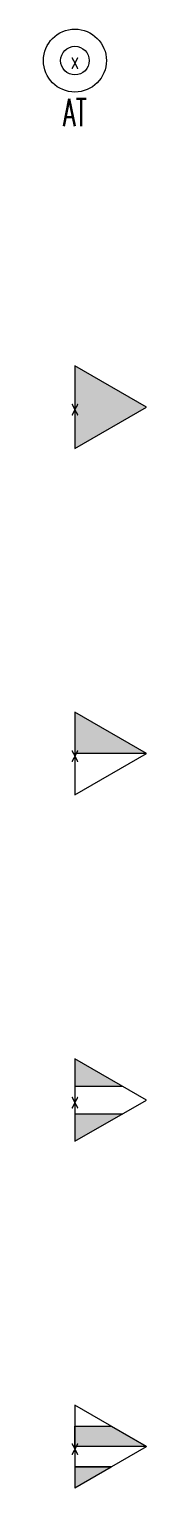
# Model space of a CAD drawing. Header units: metres. Extents: x -162 to 83385, y -62392 to -1971.
# Drawn here: x 35501 to 35804, y -31413 to -27128 of the extents above; entities that cross this region are included whole.
import ezdxf
from ezdxf.enums import TextEntityAlignment as Align

# ---------------------------------------------------------------- set-up
doc = ezdxf.new("R2010")
doc.units = ezdxf.units.M
doc.header["$LTSCALE"] = 0.5
for name, color, linetype, lineweight in [('ELIN_Attribut_01_Produkt_ID', 7, 'Continuous', 0), ('ELIN_Attribut_02_Stromkreis', 7, 'Continuous', 0), ('ELIN_Attribut_03_Verteilerbereich', 7, 'Continuous', 0), ('ELIN_Attribut_04_Montagehoehe', 7, 'Continuous', 0), ('ELIN_Attribut_05_Montageart', 7, 'Continuous', 0), ('ELIN_Attribut_06_Tuernummer', 7, 'Continuous', 0), ('ELIN_Attribut_07_Bemerkung', 7, 'Continuous', 0), ('ELIN_Attribut_08_Adresse', 7, 'Continuous', 0), ('ELIN_Attribut_10_AKZ1', 7, 'Continuous', 0), ('ELIN_Attribut_11_AKZ2', 7, 'Continuous', 0), ('ELIN_Attribut_12_Sonstiges1', 7, 'Continuous', 0), ('ELIN_Attribut_13_Sonstiges2', 7, 'Continuous', 0), ('ELIN_Attribut_14_Bauteil', 7, 'Continuous', 0), ('ELIN_Attribut_15_Ebene', 7, 'Continuous', 0), ('ELIN_Attribut_16_Raumnummer', 7, 'Continuous', 0), ('ELIN_Attribut_17_Raumname', 7, 'Continuous', 0), ('ELIN_Attribut_18_Montageabschnitt', 7, 'Continuous', 0), ('ELIN_Attribut_Basispunkt', 2, 'Continuous', 0), ('ELIN_Attribute_GEMOS', 11, 'Continuous', 0), ('ELIN_SWS_WA_SI Lichtruf', 6, 'Continuous', 0)]:
    doc.layers.add(name, color=color, linetype=linetype, lineweight=lineweight)
doc.layers.get('0').off()
doc.styles.add('CARLO_ET', font='ROMANS.shx', dxfattribs={"width": 0.6})
doc.styles.add('ELIN_Attribute', font='isocp.shx', dxfattribs={"width": 0.8})

# ---------------------------------------------------------------- blocks, each defined once
blk = doc.blocks.new('ELIN_SWS_ABSTELLTASTER')
at = {"color": 0}
for radius in [92.4, 42]:
    blk.add_circle((0, 0), radius, dxfattribs=at)
at = {"color": 0, "style": 'CARLO_ET', "width": 0.6}
blk.add_text('AT', height=80, dxfattribs=at).set_placement((0, -152.4), align=Align.MIDDLE_CENTER)
at = {"layer": 'ELIN_Attribut_01_Produkt_ID', "style": 'ELIN_Attribute', "width": 0.8, "flags": 8}
blk.add_attdef('01_PRODUKT_ID', text='', height=150, dxfattribs=at).set_placement((0, -232.2, 0), align=Align.TOP_CENTER)
at = {"layer": 'ELIN_Attribut_02_Stromkreis', "style": 'ELIN_Attribute', "width": 0.8, "flags": 8}
blk.add_attdef('02_STROMKREIS', text='', height=150, dxfattribs=at).set_placement((0, 150, 0), align=Align.CENTER)
at = {"layer": 'ELIN_Attribut_03_Verteilerbereich', "style": 'ELIN_Attribute', "width": 0.8, "flags": 8}
blk.add_attdef('03_VERTEILERBEREICH', (198.4, -672.7, 0), '', height=125, dxfattribs=at)
at = {"layer": 'ELIN_Attribut_04_Montagehoehe', "style": 'ELIN_Attribute', "width": 0.8, "flags": 8}
blk.add_attdef('04_MONTAGEHOEHE', text='', height=125, dxfattribs=at).set_placement((-424.5, -54.7, 0), align=Align.RIGHT)
at = {"layer": 'ELIN_Attribut_05_Montageart', "style": 'ELIN_Attribute', "width": 0.8, "flags": 8}
blk.add_attdef('05_MONTAGEART', (400.3, -54.7, 0), '', height=125, dxfattribs=at)
at = {"layer": 'ELIN_Attribut_06_Tuernummer', "style": 'ELIN_Attribute', "width": 0.8, "flags": 8}
blk.add_attdef('06_TUERNUMMER', text='', height=125, dxfattribs=at).set_placement((-424.9, -254.7, 0), align=Align.RIGHT)
at = {"layer": 'ELIN_Attribut_07_Bemerkung', "style": 'ELIN_Attribute', "width": 0.8, "flags": 8}
blk.add_attdef('07_BEMERKUNG', (198.4, -844.5, 0), '', height=125, dxfattribs=at)
at = {"layer": 'ELIN_Attribut_08_Adresse', "style": 'ELIN_Attribute', "width": 0.8, "flags": 8}
blk.add_attdef('08_ADRESSE', (198.4, -1100.6, 0), '', height=125, dxfattribs=at)
at = {"layer": 'ELIN_Attribut_10_AKZ1', "style": 'ELIN_Attribute', "width": 0.8, "flags": 8}
blk.add_attdef('10_AKZ1', (195.8, -1466.6, 0), '', height=125, dxfattribs=at)
at = {"layer": 'ELIN_Attribut_11_AKZ2', "style": 'ELIN_Attribute', "width": 0.8, "flags": 8}
blk.add_attdef('11_AKZ2', (195.8, -1622.9, 0), '', height=125, dxfattribs=at)
at = {"layer": 'ELIN_Attribut_12_Sonstiges1', "style": 'ELIN_Attribute', "width": 0.8, "flags": 8}
blk.add_attdef('12_SONSTIGES1', (198.4, -2000.7, 0), '', height=125, dxfattribs=at)
at = {"layer": 'ELIN_Attribut_13_Sonstiges2', "style": 'ELIN_Attribute', "width": 0.8, "flags": 8}
blk.add_attdef('13_SONSTIGES2', (198.4, -2151.6, 0), '', height=125, dxfattribs=at)
at = {"layer": 'ELIN_Attribut_14_Bauteil', "style": 'ELIN_Attribute', "width": 0.8, "flags": 8}
blk.add_attdef('14_BAUTEIL', (198.4, -2971.1, 0), '', height=125, dxfattribs=at)
at = {"layer": 'ELIN_Attribut_15_Ebene', "style": 'ELIN_Attribute', "width": 0.8, "flags": 8}
blk.add_attdef('15_EBENE', (198.4, -3118.3, 0), '', height=125, dxfattribs=at)
at = {"layer": 'ELIN_Attribut_16_Raumnummer', "style": 'ELIN_Attribute', "width": 0.8, "flags": 8}
blk.add_attdef('16_RAUMNUMMER', (198.4, -3312.6, 0), '', height=125, dxfattribs=at)
at = {"layer": 'ELIN_Attribut_17_Raumname', "style": 'ELIN_Attribute', "width": 0.8, "flags": 8}
blk.add_attdef('17_RAUMNAME', (198.4, -3469.1, 0), '', height=125, dxfattribs=at)
at = {"layer": 'ELIN_Attribut_18_Montageabschnitt', "style": 'ELIN_Attribute', "width": 0.8, "flags": 8}
blk.add_attdef('18_MONTAGEABSCHNITT', (198.4, -3670.1, 0), '', height=125, dxfattribs=at)
at = {"layer": 'ELIN_Attribut_Basispunkt', "style": 'ELIN_Attribute', "width": 0.8, "flags": 8}
blk.add_attdef('Basispunkt', text='', height=50, dxfattribs=at).set_placement((0, 0), align=Align.MIDDLE)
at = {"layer": 'ELIN_Attribute_GEMOS', "style": 'ELIN_Attribute', "width": 0.6, "flags": 8}
for tag, p in [('G01_PRO02ID', (1620.5, 183.6)), ('G02_BEZEICHNUNG', (1620.5, -14.6, 0)), ('G03_DESCRIPTION', (1620.5, -204.4, 0)), ('G04_GEMOS-SYMBOL', (1623.8, -404.4, 0)), ('G05_GEMOS-TYP', (1623.8, -604.4, 0)), ('G06_ORTSKENNUNG', (1620.5, -804.4, 0)), ('G08_FREI1', (1620.5, -1004.4, 0)), ('G08_FREI2', (1620.5, -1204.4, 0))]:
    blk.add_attdef(tag, p, '', height=125, dxfattribs=at)
blk = doc.blocks.new('ELIN_SWS_ZIMMERSIGNAL_1F')
at = {"color": 0}
for p, q in [((210, 0), (0, 121.2)), ((0, 121.2), (0, -121.2)), ((0, -121.2), (210, 0))]:
    blk.add_line(p, q, dxfattribs=at)
blk.add_solid([(0, -121.2), (210, 0), (0, 121.2)], dxfattribs=at)
at = {"layer": 'ELIN_Attribut_01_Produkt_ID', "style": 'ELIN_Attribute', "width": 0.8, "flags": 8}
blk.add_attdef('01_PRODUKT_ID', text='', height=150, dxfattribs=at).set_placement((0, -169.5, 0), align=Align.TOP_CENTER)
at = {"layer": 'ELIN_Attribut_02_Stromkreis', "style": 'ELIN_Attribute', "width": 0.8, "flags": 8}
blk.add_attdef('02_STROMKREIS', text='', height=150, dxfattribs=at).set_placement((0, 150, 0), align=Align.CENTER)
at = {"layer": 'ELIN_Attribut_03_Verteilerbereich', "style": 'ELIN_Attribute', "width": 0.8, "flags": 8}
blk.add_attdef('03_VERTEILERBEREICH', (198.4, -672.7, 0), '', height=125, dxfattribs=at)
at = {"layer": 'ELIN_Attribut_04_Montagehoehe', "style": 'ELIN_Attribute', "width": 0.8, "flags": 8}
blk.add_attdef('04_MONTAGEHOEHE', text='', height=125, dxfattribs=at).set_placement((-424.5, -54.7, 0), align=Align.RIGHT)
at = {"layer": 'ELIN_Attribut_05_Montageart', "style": 'ELIN_Attribute', "width": 0.8, "flags": 8}
blk.add_attdef('05_MONTAGEART', (400.3, -54.7, 0), '', height=125, dxfattribs=at)
at = {"layer": 'ELIN_Attribut_06_Tuernummer', "style": 'ELIN_Attribute', "width": 0.8, "flags": 8}
blk.add_attdef('06_TUERNUMMER', text='', height=125, dxfattribs=at).set_placement((-424.9, -254.7, 0), align=Align.RIGHT)
at = {"layer": 'ELIN_Attribut_07_Bemerkung', "style": 'ELIN_Attribute', "width": 0.8, "flags": 8}
blk.add_attdef('07_BEMERKUNG', (198.4, -844.5, 0), '', height=125, dxfattribs=at)
at = {"layer": 'ELIN_Attribut_08_Adresse', "style": 'ELIN_Attribute', "width": 0.8, "flags": 8}
blk.add_attdef('08_ADRESSE', (198.4, -1100.6, 0), '', height=125, dxfattribs=at)
at = {"layer": 'ELIN_Attribut_10_AKZ1', "style": 'ELIN_Attribute', "width": 0.8, "flags": 8}
blk.add_attdef('10_AKZ1', (195.8, -1466.6, 0), '', height=125, dxfattribs=at)
at = {"layer": 'ELIN_Attribut_11_AKZ2', "style": 'ELIN_Attribute', "width": 0.8, "flags": 8}
blk.add_attdef('11_AKZ2', (195.8, -1622.9, 0), '', height=125, dxfattribs=at)
at = {"layer": 'ELIN_Attribut_12_Sonstiges1', "style": 'ELIN_Attribute', "width": 0.8, "flags": 8}
blk.add_attdef('12_SONSTIGES1', (198.4, -2000.7, 0), '', height=125, dxfattribs=at)
at = {"layer": 'ELIN_Attribut_13_Sonstiges2', "style": 'ELIN_Attribute', "width": 0.8, "flags": 8}
blk.add_attdef('13_SONSTIGES2', (198.4, -2151.6, 0), '', height=125, dxfattribs=at)
at = {"layer": 'ELIN_Attribut_14_Bauteil', "style": 'ELIN_Attribute', "width": 0.8, "flags": 8}
blk.add_attdef('14_BAUTEIL', (198.4, -2971.1, 0), '', height=125, dxfattribs=at)
at = {"layer": 'ELIN_Attribut_15_Ebene', "style": 'ELIN_Attribute', "width": 0.8, "flags": 8}
blk.add_attdef('15_EBENE', (198.4, -3118.3, 0), '', height=125, dxfattribs=at)
at = {"layer": 'ELIN_Attribut_16_Raumnummer', "style": 'ELIN_Attribute', "width": 0.8, "flags": 8}
blk.add_attdef('16_RAUMNUMMER', (198.4, -3312.6, 0), '', height=125, dxfattribs=at)
at = {"layer": 'ELIN_Attribut_17_Raumname', "style": 'ELIN_Attribute', "width": 0.8, "flags": 8}
blk.add_attdef('17_RAUMNAME', (198.4, -3469.1, 0), '', height=125, dxfattribs=at)
at = {"layer": 'ELIN_Attribut_18_Montageabschnitt', "style": 'ELIN_Attribute', "width": 0.8, "flags": 8}
blk.add_attdef('18_MONTAGEABSCHNITT', (198.4, -3670.1, 0), '', height=125, dxfattribs=at)
at = {"layer": 'ELIN_Attribut_Basispunkt', "style": 'ELIN_Attribute', "width": 0.8, "flags": 8}
blk.add_attdef('Basispunkt', text='', height=50, dxfattribs=at).set_placement((0, 0), align=Align.MIDDLE)
at = {"layer": 'ELIN_Attribute_GEMOS', "style": 'ELIN_Attribute', "width": 0.6, "flags": 8}
for tag, p in [('G01_PRO02ID', (1620.5, 183.6)), ('G02_BEZEICHNUNG', (1620.5, -14.6, 0)), ('G03_DESCRIPTION', (1620.5, -204.4, 0)), ('G04_GEMOS-SYMBOL', (1623.8, -404.4, 0)), ('G05_GEMOS-TYP', (1623.8, -604.4, 0)), ('G06_ORTSKENNUNG', (1620.5, -804.4, 0)), ('G08_FREI1', (1620.5, -1004.4, 0)), ('G08_FREI2', (1620.5, -1204.4, 0))]:
    blk.add_attdef(tag, p, '', height=125, dxfattribs=at)
blk = doc.blocks.new('ELIN_SWS_ZIMMERSIGNAL_3F')
h = blk.add_hatch(color=0)
h.paths.add_polyline_path([(140, 40.4), (0, 121.2), (0, 40.4)])
h.paths.add_polyline_path([(140, -40.4), (0, -40.4), (0, -121.2)])
at = {"color": 0}
for p, q in [((210, 0), (0, 121.2)), ((0, 121.2), (0, -121.2)), ((0, 40.4), (140, 40.4)), ((0, -121.2), (210, 0)), ((0, -40.4), (140, -40.4))]:
    blk.add_line(p, q, dxfattribs=at)
at = {"layer": 'ELIN_Attribut_01_Produkt_ID', "style": 'ELIN_Attribute', "width": 0.8, "flags": 8}
blk.add_attdef('01_PRODUKT_ID', text='', height=150, dxfattribs=at).set_placement((0, -169.5, 0), align=Align.TOP_CENTER)
at = {"layer": 'ELIN_Attribut_02_Stromkreis', "style": 'ELIN_Attribute', "width": 0.8, "flags": 8}
blk.add_attdef('02_STROMKREIS', text='', height=150, dxfattribs=at).set_placement((0, 150, 0), align=Align.CENTER)
at = {"layer": 'ELIN_Attribut_03_Verteilerbereich', "style": 'ELIN_Attribute', "width": 0.8, "flags": 8}
blk.add_attdef('03_VERTEILERBEREICH', (198.4, -672.7, 0), '', height=125, dxfattribs=at)
at = {"layer": 'ELIN_Attribut_04_Montagehoehe', "style": 'ELIN_Attribute', "width": 0.8, "flags": 8}
blk.add_attdef('04_MONTAGEHOEHE', text='', height=125, dxfattribs=at).set_placement((-424.5, -54.7, 0), align=Align.RIGHT)
at = {"layer": 'ELIN_Attribut_05_Montageart', "style": 'ELIN_Attribute', "width": 0.8, "flags": 8}
blk.add_attdef('05_MONTAGEART', (400.3, -54.7, 0), '', height=125, dxfattribs=at)
at = {"layer": 'ELIN_Attribut_06_Tuernummer', "style": 'ELIN_Attribute', "width": 0.8, "flags": 8}
blk.add_attdef('06_TUERNUMMER', text='', height=125, dxfattribs=at).set_placement((-424.9, -254.7, 0), align=Align.RIGHT)
at = {"layer": 'ELIN_Attribut_07_Bemerkung', "style": 'ELIN_Attribute', "width": 0.8, "flags": 8}
blk.add_attdef('07_BEMERKUNG', (198.4, -844.5, 0), '', height=125, dxfattribs=at)
at = {"layer": 'ELIN_Attribut_08_Adresse', "style": 'ELIN_Attribute', "width": 0.8, "flags": 8}
blk.add_attdef('08_ADRESSE', (198.4, -1100.6, 0), '', height=125, dxfattribs=at)
at = {"layer": 'ELIN_Attribut_10_AKZ1', "style": 'ELIN_Attribute', "width": 0.8, "flags": 8}
blk.add_attdef('10_AKZ1', (195.8, -1466.6, 0), '', height=125, dxfattribs=at)
at = {"layer": 'ELIN_Attribut_11_AKZ2', "style": 'ELIN_Attribute', "width": 0.8, "flags": 8}
blk.add_attdef('11_AKZ2', (195.8, -1622.9, 0), '', height=125, dxfattribs=at)
at = {"layer": 'ELIN_Attribut_12_Sonstiges1', "style": 'ELIN_Attribute', "width": 0.8, "flags": 8}
blk.add_attdef('12_SONSTIGES1', (198.4, -2000.7, 0), '', height=125, dxfattribs=at)
at = {"layer": 'ELIN_Attribut_13_Sonstiges2', "style": 'ELIN_Attribute', "width": 0.8, "flags": 8}
blk.add_attdef('13_SONSTIGES2', (198.4, -2151.6, 0), '', height=125, dxfattribs=at)
at = {"layer": 'ELIN_Attribut_14_Bauteil', "style": 'ELIN_Attribute', "width": 0.8, "flags": 8}
blk.add_attdef('14_BAUTEIL', (198.4, -2971.1, 0), '', height=125, dxfattribs=at)
at = {"layer": 'ELIN_Attribut_15_Ebene', "style": 'ELIN_Attribute', "width": 0.8, "flags": 8}
blk.add_attdef('15_EBENE', (198.4, -3118.3, 0), '', height=125, dxfattribs=at)
at = {"layer": 'ELIN_Attribut_16_Raumnummer', "style": 'ELIN_Attribute', "width": 0.8, "flags": 8}
blk.add_attdef('16_RAUMNUMMER', (198.4, -3312.6, 0), '', height=125, dxfattribs=at)
at = {"layer": 'ELIN_Attribut_17_Raumname', "style": 'ELIN_Attribute', "width": 0.8, "flags": 8}
blk.add_attdef('17_RAUMNAME', (198.4, -3469.1, 0), '', height=125, dxfattribs=at)
at = {"layer": 'ELIN_Attribut_18_Montageabschnitt', "style": 'ELIN_Attribute', "width": 0.8, "flags": 8}
blk.add_attdef('18_MONTAGEABSCHNITT', (198.4, -3670.1, 0), '', height=125, dxfattribs=at)
at = {"layer": 'ELIN_Attribut_Basispunkt', "style": 'ELIN_Attribute', "width": 0.8, "flags": 8}
blk.add_attdef('Basispunkt', text='', height=50, dxfattribs=at).set_placement((0, 0), align=Align.MIDDLE)
at = {"layer": 'ELIN_Attribute_GEMOS', "style": 'ELIN_Attribute', "width": 0.6, "flags": 8}
for tag, p in [('G01_PRO02ID', (1620.5, 183.6)), ('G02_BEZEICHNUNG', (1620.5, -14.6, 0)), ('G03_DESCRIPTION', (1620.5, -204.4, 0)), ('G04_GEMOS-SYMBOL', (1623.8, -404.4, 0)), ('G05_GEMOS-TYP', (1623.8, -604.4, 0)), ('G06_ORTSKENNUNG', (1620.5, -804.4, 0)), ('G08_FREI1', (1620.5, -1004.4, 0)), ('G08_FREI2', (1620.5, -1204.4, 0))]:
    blk.add_attdef(tag, p, '', height=125, dxfattribs=at)
blk = doc.blocks.new('ELIN_SWS_ZIMMERSIGNAL_2F')
blk.add_hatch(color=0).paths.add_polyline_path([(210, 0), (0, 121.2), (0, 0)])
at = {"color": 0}
for p, q in [((210, 0), (0, 121.2)), ((0, 121.2), (0, -121.2)), ((210, 0), (0, 0)), ((0, -121.2), (210, 0))]:
    blk.add_line(p, q, dxfattribs=at)
at = {"layer": 'ELIN_Attribut_01_Produkt_ID', "style": 'ELIN_Attribute', "width": 0.8, "flags": 8}
blk.add_attdef('01_PRODUKT_ID', text='', height=150, dxfattribs=at).set_placement((0, -169.5, 0), align=Align.TOP_CENTER)
at = {"layer": 'ELIN_Attribut_02_Stromkreis', "style": 'ELIN_Attribute', "width": 0.8, "flags": 8}
blk.add_attdef('02_STROMKREIS', text='', height=150, dxfattribs=at).set_placement((0, 150, 0), align=Align.CENTER)
at = {"layer": 'ELIN_Attribut_03_Verteilerbereich', "style": 'ELIN_Attribute', "width": 0.8, "flags": 8}
blk.add_attdef('03_VERTEILERBEREICH', (198.4, -672.7, 0), '', height=125, dxfattribs=at)
at = {"layer": 'ELIN_Attribut_04_Montagehoehe', "style": 'ELIN_Attribute', "width": 0.8, "flags": 8}
blk.add_attdef('04_MONTAGEHOEHE', text='', height=125, dxfattribs=at).set_placement((-424.5, -54.7, 0), align=Align.RIGHT)
at = {"layer": 'ELIN_Attribut_05_Montageart', "style": 'ELIN_Attribute', "width": 0.8, "flags": 8}
blk.add_attdef('05_MONTAGEART', (400.3, -54.7, 0), '', height=125, dxfattribs=at)
at = {"layer": 'ELIN_Attribut_06_Tuernummer', "style": 'ELIN_Attribute', "width": 0.8, "flags": 8}
blk.add_attdef('06_TUERNUMMER', text='', height=125, dxfattribs=at).set_placement((-424.9, -254.7, 0), align=Align.RIGHT)
at = {"layer": 'ELIN_Attribut_07_Bemerkung', "style": 'ELIN_Attribute', "width": 0.8, "flags": 8}
blk.add_attdef('07_BEMERKUNG', (198.4, -844.5, 0), '', height=125, dxfattribs=at)
at = {"layer": 'ELIN_Attribut_08_Adresse', "style": 'ELIN_Attribute', "width": 0.8, "flags": 8}
blk.add_attdef('08_ADRESSE', (198.4, -1100.6, 0), '', height=125, dxfattribs=at)
at = {"layer": 'ELIN_Attribut_10_AKZ1', "style": 'ELIN_Attribute', "width": 0.8, "flags": 8}
blk.add_attdef('10_AKZ1', (195.8, -1466.6, 0), '', height=125, dxfattribs=at)
at = {"layer": 'ELIN_Attribut_11_AKZ2', "style": 'ELIN_Attribute', "width": 0.8, "flags": 8}
blk.add_attdef('11_AKZ2', (195.8, -1622.9, 0), '', height=125, dxfattribs=at)
at = {"layer": 'ELIN_Attribut_12_Sonstiges1', "style": 'ELIN_Attribute', "width": 0.8, "flags": 8}
blk.add_attdef('12_SONSTIGES1', (198.4, -2000.7, 0), '', height=125, dxfattribs=at)
at = {"layer": 'ELIN_Attribut_13_Sonstiges2', "style": 'ELIN_Attribute', "width": 0.8, "flags": 8}
blk.add_attdef('13_SONSTIGES2', (198.4, -2151.6, 0), '', height=125, dxfattribs=at)
at = {"layer": 'ELIN_Attribut_14_Bauteil', "style": 'ELIN_Attribute', "width": 0.8, "flags": 8}
blk.add_attdef('14_BAUTEIL', (198.4, -2971.1, 0), '', height=125, dxfattribs=at)
at = {"layer": 'ELIN_Attribut_15_Ebene', "style": 'ELIN_Attribute', "width": 0.8, "flags": 8}
blk.add_attdef('15_EBENE', (198.4, -3118.3, 0), '', height=125, dxfattribs=at)
at = {"layer": 'ELIN_Attribut_16_Raumnummer', "style": 'ELIN_Attribute', "width": 0.8, "flags": 8}
blk.add_attdef('16_RAUMNUMMER', (198.4, -3312.6, 0), '', height=125, dxfattribs=at)
at = {"layer": 'ELIN_Attribut_17_Raumname', "style": 'ELIN_Attribute', "width": 0.8, "flags": 8}
blk.add_attdef('17_RAUMNAME', (198.4, -3469.1, 0), '', height=125, dxfattribs=at)
at = {"layer": 'ELIN_Attribut_18_Montageabschnitt', "style": 'ELIN_Attribute', "width": 0.8, "flags": 8}
blk.add_attdef('18_MONTAGEABSCHNITT', (198.4, -3670.1, 0), '', height=125, dxfattribs=at)
at = {"layer": 'ELIN_Attribut_Basispunkt', "style": 'ELIN_Attribute', "width": 0.8, "flags": 8}
blk.add_attdef('Basispunkt', text='', height=50, dxfattribs=at).set_placement((0, 0), align=Align.MIDDLE)
at = {"layer": 'ELIN_Attribute_GEMOS', "style": 'ELIN_Attribute', "width": 0.6, "flags": 8}
for tag, p in [('G01_PRO02ID', (1620.5, 183.6)), ('G02_BEZEICHNUNG', (1620.5, -14.6, 0)), ('G03_DESCRIPTION', (1620.5, -204.4, 0)), ('G04_GEMOS-SYMBOL', (1623.8, -404.4, 0)), ('G05_GEMOS-TYP', (1623.8, -604.4, 0)), ('G06_ORTSKENNUNG', (1620.5, -804.4, 0)), ('G08_FREI1', (1620.5, -1004.4, 0)), ('G08_FREI2', (1620.5, -1204.4, 0))]:
    blk.add_attdef(tag, p, '', height=125, dxfattribs=at)
blk = doc.blocks.new('ELIN_SWS_ZIMMERSIGNAL_4F')
for points in [[(0, 60), (106.1, 60), (210, 0), (0, 0)], [(0, -121.2), (106.1, -60), (0, -60)]]:
    blk.add_hatch(color=0).paths.add_polyline_path(points)
at = {"color": 0}
for p, q in [((210, 0), (0, 121.2)), ((0, 121.2), (0, -121.2)), ((0, 60), (106.1, 60)), ((0, 0), (0, 60)), ((0, 60), (106.1, 60)), ((106.1, 60), (210, 0)), ((210, 0), (0, 0)), ((210, 0), (0, 0)), ((0, -121.2), (210, 0)), ((0, -121.2), (106.1, -60)), ((106.1, -60), (0, -60)), ((0, -60), (0, -121.2)), ((0, -60), (106.1, -60))]:
    blk.add_line(p, q, dxfattribs=at)
at = {"layer": 'ELIN_Attribut_01_Produkt_ID', "style": 'ELIN_Attribute', "width": 0.8, "flags": 8}
blk.add_attdef('01_PRODUKT_ID', text='', height=150, dxfattribs=at).set_placement((0, -169.5, 0), align=Align.TOP_CENTER)
at = {"layer": 'ELIN_Attribut_02_Stromkreis', "style": 'ELIN_Attribute', "width": 0.8, "flags": 8}
blk.add_attdef('02_STROMKREIS', text='', height=150, dxfattribs=at).set_placement((0, 150, 0), align=Align.CENTER)
at = {"layer": 'ELIN_Attribut_03_Verteilerbereich', "style": 'ELIN_Attribute', "width": 0.8, "flags": 8}
blk.add_attdef('03_VERTEILERBEREICH', (198.4, -672.7, 0), '', height=125, dxfattribs=at)
at = {"layer": 'ELIN_Attribut_04_Montagehoehe', "style": 'ELIN_Attribute', "width": 0.8, "flags": 8}
blk.add_attdef('04_MONTAGEHOEHE', text='', height=125, dxfattribs=at).set_placement((-424.5, -54.7, 0), align=Align.RIGHT)
at = {"layer": 'ELIN_Attribut_05_Montageart', "style": 'ELIN_Attribute', "width": 0.8, "flags": 8}
blk.add_attdef('05_MONTAGEART', (400.3, -54.7, 0), '', height=125, dxfattribs=at)
at = {"layer": 'ELIN_Attribut_06_Tuernummer', "style": 'ELIN_Attribute', "width": 0.8, "flags": 8}
blk.add_attdef('06_TUERNUMMER', text='', height=125, dxfattribs=at).set_placement((-424.9, -254.7, 0), align=Align.RIGHT)
at = {"layer": 'ELIN_Attribut_07_Bemerkung', "style": 'ELIN_Attribute', "width": 0.8, "flags": 8}
blk.add_attdef('07_BEMERKUNG', (198.4, -844.5, 0), '', height=125, dxfattribs=at)
at = {"layer": 'ELIN_Attribut_08_Adresse', "style": 'ELIN_Attribute', "width": 0.8, "flags": 8}
blk.add_attdef('08_ADRESSE', (198.4, -1100.6, 0), '', height=125, dxfattribs=at)
at = {"layer": 'ELIN_Attribut_10_AKZ1', "style": 'ELIN_Attribute', "width": 0.8, "flags": 8}
blk.add_attdef('10_AKZ1', (195.8, -1466.6, 0), '', height=125, dxfattribs=at)
at = {"layer": 'ELIN_Attribut_11_AKZ2', "style": 'ELIN_Attribute', "width": 0.8, "flags": 8}
blk.add_attdef('11_AKZ2', (195.8, -1622.9, 0), '', height=125, dxfattribs=at)
at = {"layer": 'ELIN_Attribut_12_Sonstiges1', "style": 'ELIN_Attribute', "width": 0.8, "flags": 8}
blk.add_attdef('12_SONSTIGES1', (198.4, -2000.7, 0), '', height=125, dxfattribs=at)
at = {"layer": 'ELIN_Attribut_13_Sonstiges2', "style": 'ELIN_Attribute', "width": 0.8, "flags": 8}
blk.add_attdef('13_SONSTIGES2', (198.4, -2151.6, 0), '', height=125, dxfattribs=at)
at = {"layer": 'ELIN_Attribut_14_Bauteil', "style": 'ELIN_Attribute', "width": 0.8, "flags": 8}
blk.add_attdef('14_BAUTEIL', (198.4, -2971.1, 0), '', height=125, dxfattribs=at)
at = {"layer": 'ELIN_Attribut_15_Ebene', "style": 'ELIN_Attribute', "width": 0.8, "flags": 8}
blk.add_attdef('15_EBENE', (198.4, -3118.3, 0), '', height=125, dxfattribs=at)
at = {"layer": 'ELIN_Attribut_16_Raumnummer', "style": 'ELIN_Attribute', "width": 0.8, "flags": 8}
blk.add_attdef('16_RAUMNUMMER', (198.4, -3312.6, 0), '', height=125, dxfattribs=at)
at = {"layer": 'ELIN_Attribut_17_Raumname', "style": 'ELIN_Attribute', "width": 0.8, "flags": 8}
blk.add_attdef('17_RAUMNAME', (198.4, -3469.1, 0), '', height=125, dxfattribs=at)
at = {"layer": 'ELIN_Attribut_18_Montageabschnitt', "style": 'ELIN_Attribute', "width": 0.8, "flags": 8}
blk.add_attdef('18_MONTAGEABSCHNITT', (198.4, -3670.1, 0), '', height=125, dxfattribs=at)
at = {"layer": 'ELIN_Attribut_Basispunkt', "style": 'ELIN_Attribute', "width": 0.8, "flags": 8}
blk.add_attdef('Basispunkt', text='', height=50, dxfattribs=at).set_placement((0, 0), align=Align.MIDDLE)
at = {"layer": 'ELIN_Attribute_GEMOS', "style": 'ELIN_Attribute', "width": 0.6, "flags": 8}
for tag, p in [('G01_PRO02ID', (1620.5, 183.6)), ('G02_BEZEICHNUNG', (1620.5, -14.6, 0)), ('G03_DESCRIPTION', (1620.5, -204.4, 0)), ('G04_GEMOS-SYMBOL', (1623.8, -404.4, 0)), ('G05_GEMOS-TYP', (1623.8, -604.4, 0)), ('G06_ORTSKENNUNG', (1620.5, -804.4, 0)), ('G08_FREI1', (1620.5, -1004.4, 0)), ('G08_FREI2', (1620.5, -1204.4, 0))]:
    blk.add_attdef(tag, p, '', height=125, dxfattribs=at)

msp = doc.modelspace()

# ---------------------------------------------------------------- block references
at = {"layer": 'ELIN_SWS_WA_SI Lichtruf', "lineweight": 0}
ref = msp.add_blockref('ELIN_SWS_ABSTELLTASTER', (35593.6, -27219.9), dxfattribs=at)
ref.add_attrib('Basispunkt', 'x', dxfattribs={"layer": 'ELIN_Attribut_Basispunkt', "height": 50, "style": 'ELIN_Attribute', "width": 0.8}).set_placement((35593.6, -27219.9), align=Align.MIDDLE)
ref = msp.add_blockref('ELIN_SWS_ZIMMERSIGNAL_1F', (35593.6, -28237.8), dxfattribs=at)
ref.add_attrib('Basispunkt', 'x', dxfattribs={"layer": 'ELIN_Attribut_Basispunkt', "height": 50, "style": 'ELIN_Attribute', "width": 0.8}).set_placement((35593.6, -28237.8), align=Align.MIDDLE)
ref = msp.add_blockref('ELIN_SWS_ZIMMERSIGNAL_2F', (35593.6, -29255.7), dxfattribs=at)
ref.add_attrib('Basispunkt', 'x', dxfattribs={"layer": 'ELIN_Attribut_Basispunkt', "height": 50, "style": 'ELIN_Attribute', "width": 0.8}).set_placement((35593.6, -29255.7), align=Align.MIDDLE)
ref = msp.add_blockref('ELIN_SWS_ZIMMERSIGNAL_3F', (35593.6, -30273.6), dxfattribs=at)
ref.add_attrib('Basispunkt', 'x', dxfattribs={"layer": 'ELIN_Attribut_Basispunkt', "height": 50, "style": 'ELIN_Attribute', "width": 0.8}).set_placement((35593.6, -30273.6), align=Align.MIDDLE)
ref = msp.add_blockref('ELIN_SWS_ZIMMERSIGNAL_4F', (35593.6, -31291.5), dxfattribs=at)
ref.add_attrib('Basispunkt', 'x', dxfattribs={"layer": 'ELIN_Attribut_Basispunkt', "height": 50, "style": 'ELIN_Attribute', "width": 0.8}).set_placement((35593.6, -31291.5), align=Align.MIDDLE)

doc.saveas('drawing.dxf')
